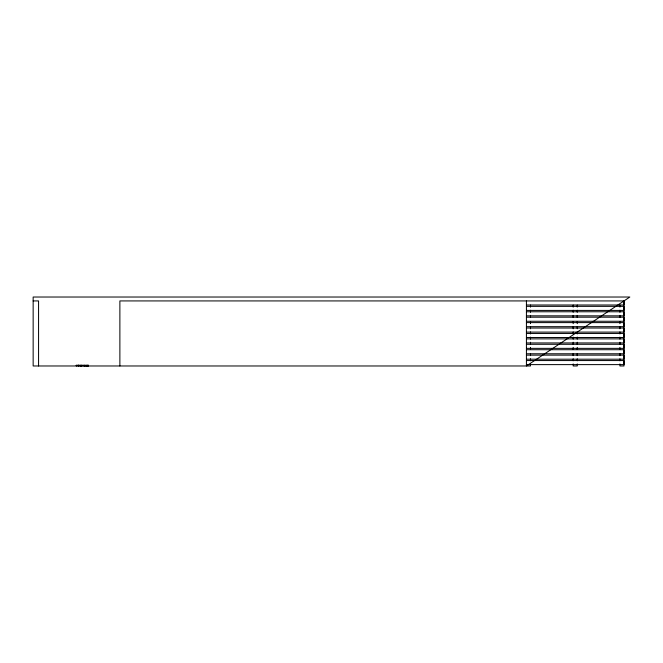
<?xml version="1.0" encoding="UTF-8"?>
<svg xmlns="http://www.w3.org/2000/svg" width="663" height="663" viewBox="0 0 663 663"><rect width="100%" height="100%" fill="white"/><g stroke="black" fill="none" stroke-linecap="round" stroke-linejoin="round"><path stroke-width="0.99" d="M119.879 365.976L119.879 300.927L623.999 300.927L623.999 365.976L619.93 365.976L619.93 363.912M33.15 300.927L38.57 300.927L38.57 365.976M526.422 304.997L623.999 304.997L623.999 300.927M526.422 306.347L623.999 306.347L623.999 310.417L526.422 310.417M526.422 311.767L623.999 311.767L623.999 315.837L526.422 315.837M526.422 317.187L623.999 317.187L623.999 321.257L526.422 321.257M526.422 322.608L623.999 322.608L623.999 326.677L526.422 326.677M526.422 328.028L623.999 328.028L623.999 332.097L526.422 332.097M526.422 333.448L623.999 333.448L623.999 337.517L526.422 337.517M526.422 338.876L623.999 338.876L623.999 342.937L526.422 342.937M526.422 344.296L623.999 344.296L623.999 348.357L526.422 348.357M526.422 349.716L623.999 349.716L623.999 353.777L526.422 353.777M526.422 355.136L623.999 355.136L623.999 359.197L526.422 359.197M526.422 360.556L623.999 360.556L623.999 364.617L526.422 364.617M76.121 365.296L88.419 365.296M619.93 305.055L619.93 307.126M619.93 310.218L619.93 312.281M619.93 315.381L619.93 317.444M619.93 321.58L619.93 323.643M619.93 326.743L619.93 328.807M619.93 331.906L619.93 333.97M619.93 337.069L619.93 339.133M619.93 342.224L619.93 344.296M619.93 347.387L619.93 349.459M619.93 353.586L619.93 355.65M619.93 358.749L619.93 360.813M577.241 305.055L577.241 307.126M577.241 310.218L577.241 312.281M577.241 315.381L577.241 317.444M577.241 321.58L577.241 323.643M577.241 326.743L577.241 328.807M577.241 331.906L577.241 333.97M577.241 337.069L577.241 339.133M577.241 342.224L577.241 344.296M577.241 347.387L577.241 349.459M577.241 353.586L577.241 355.65M577.241 358.749L577.241 360.813M577.241 363.912L577.241 365.976L573.18 365.976L573.18 363.912M573.18 305.055L573.18 307.126M573.18 310.218L573.18 312.281M573.18 315.381L573.18 317.444M573.18 321.58L573.18 323.643M573.18 326.743L573.18 328.807M573.18 331.906L573.18 333.97M573.18 337.069L573.18 339.133M573.18 342.224L573.18 344.296M573.18 347.387L573.18 349.459M573.18 353.586L573.18 355.65M573.18 358.749L573.18 360.813M530.491 305.055L530.491 307.126M530.491 310.218L530.491 312.281M530.491 315.381L530.491 317.444M530.491 321.58L530.491 323.643M530.491 326.743L530.491 328.807M530.491 331.906L530.491 333.97M530.491 337.069L530.491 339.133M530.491 342.224L530.491 344.296M530.491 347.387L530.491 349.459M530.491 353.586L530.491 355.65M530.491 358.749L530.491 360.813M530.491 363.912L530.491 365.976L33.15 365.976L33.15 297.024L629.85 297.024L526.422 365.976L526.422 300.927M88.22 365.296L88.22 365.976M88.187 365.296L88.187 365.976M87.433 365.296L87.425 365.976M87.367 365.296L87.367 365.976M86.604 365.296L86.604 365.976M84.823 365.296L84.823 365.976M83.861 365.296L83.861 365.976M82.858 365.296L82.834 365.976M81.607 365.296L81.607 365.976M81.392 365.296L81.416 365.976M80.927 365.296L80.927 365.976M80.704 365.296L80.704 365.976M79.933 365.296L79.933 365.976M78.781 365.296L78.781 365.976M78.624 365.296L78.624 365.976M78.433 365.296L78.433 365.976M78.333 365.296L78.333 365.976M77.157 365.296L77.041 365.976M76.369 365.296L76.369 365.976M86.016 365.976L86.016 365.296L85.933 365.976M84.682 365.976L84.682 365.296L84.607 365.976"/></g></svg>
